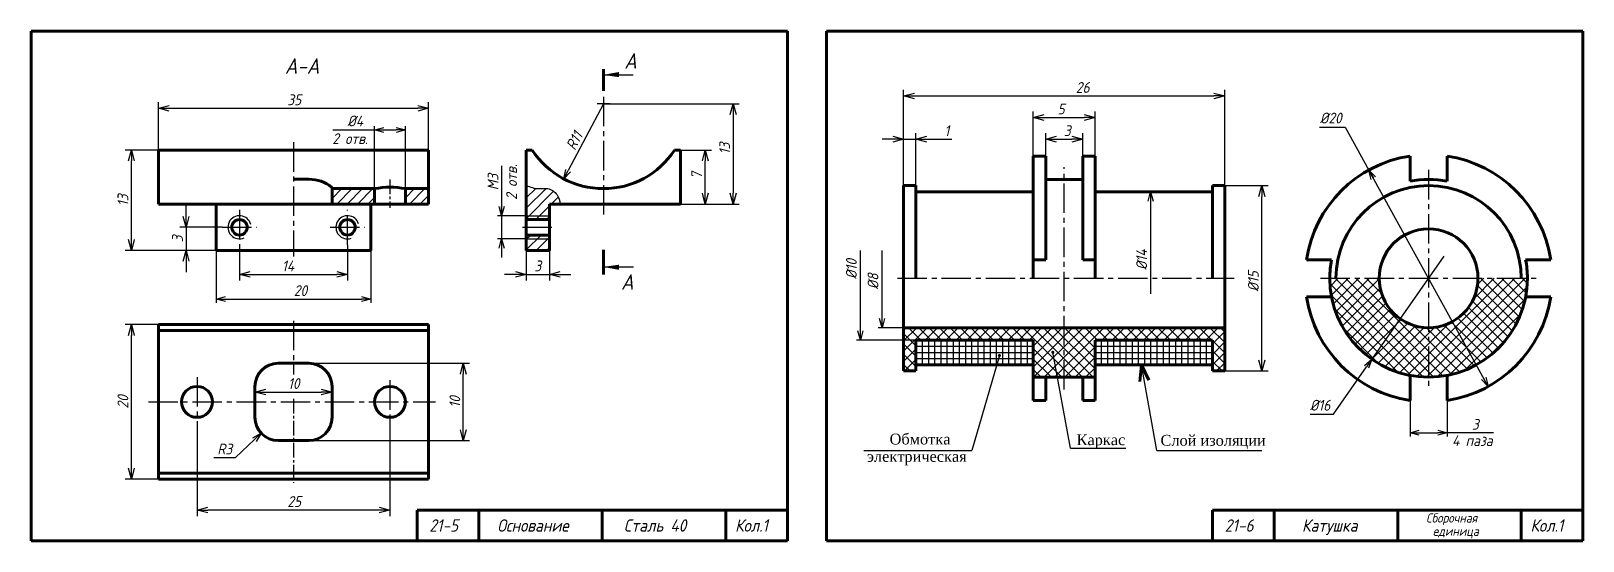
# Model space of a CAD drawing. Header units: millimetres. Extents: x -256 to 512, y 172 to 512.
# Drawn here: x 9 to 512, y 347 to 512 of the extents above; entities that cross this region are included whole.
import ezdxf

# ---------------------------------------------------------------- set-up
doc = ezdxf.new("R2010")
doc.units = ezdxf.units.MM
doc.header["$LTSCALE"] = 0.5
doc.linetypes.add('CENTER2', pattern=[28.575, 19.05, -3.175, 3.175, -3.175])
doc.layers.get('0').update_dxf_attribs({"lineweight": 60})
doc.layers.get('Defpoints').update_dxf_attribs({"color": 5})
doc.styles.get("Standard").update_dxf_attribs({"font": 'isocpeui.ttf', "width": 0.9})
doc.styles.add('стиль1', font='TIMES.TTF')
doc.dimstyles.new('Standart 1', dxfattribs={"dimtxt": 3.5, "dimasz": 3.5, "dimexe": 2, "dimexo": 0, "dimgap": 1, "dimtad": 1, "dimtoh": 1, "dimdec": 0, "dimtxsty": 'Standard', "dimblk": 'OPEN30', "dimcen": 2.5, "dimadec": 0, "dimazin": 0, "dimtfac": 1, "dimtdec": 0, "dimtmove": 0, "dimatfit": 3, "dimldrblk": 'DOTSMALL', "dimfxl": 0, "dimarcsym": 0})

# ---------------------------------------------------------------- blocks, each defined once
blk = doc.blocks.new('_Open30')
at = {"color": 0, "linetype": 'ByBlock', "lineweight": -2}
for p, q in [((-1, 0.27), (0, 0)), ((0, 0), (-1, -0.27)), ((0, 0), (-1, 0))]:
    blk.add_line(p, q, dxfattribs=at)
blk = doc.blocks.new('*D39')
at = {"color": 0, "lineweight": -2}
for p, q in [((395.6, 462), (409.6, 462)), ((407.6, 405.5), (407.6, 458.5)), ((395.6, 402), (409.6, 402))]:
    blk.add_line(p, q, dxfattribs=at)
at = {"layer": 'Defpoints', "color": 0}
for p in [(395.6, 462), (407.6, 462), (395.6, 402)]:
    blk.add_point(p, dxfattribs=at)
at = {"color": 0, "lineweight": -2, "xscale": 3.5, "yscale": 3.5, "zscale": 3.5}
for p, rotation in [((407.6, 462), 90), ((407.6, 402), 270)]:
    blk.add_blockref('_Open30', p, dxfattribs=dict(at, rotation=rotation))
at = {"color": 0, "lineweight": -3, "insert": (404.85, 431), "char_height": 3.5, "attachment_point": 5, "rotation": 90}
blk.add_mtext('%%c15', dxfattribs=at)
blk = doc.blocks.new('_DotSmall')
at = {"color": 0, "linetype": 'ByBlock', "const_width": 0.5}
blk.add_lwpolyline([(-0.0625, 0, 1), (0.0625, 0, 1)], format="xyb", close=True, dxfattribs=at)
blk = doc.blocks.new('*D40')
at = {"color": 0, "lineweight": -2}
for p, q in [((291.6, 462), (291.6, 493)), ((395.6, 462), (395.6, 493)), ((295.1, 491), (392.1, 491))]:
    blk.add_line(p, q, dxfattribs=at)
at = {"layer": 'Defpoints', "color": 0}
for p in [(395.6, 491), (291.6, 462), (395.6, 462)]:
    blk.add_point(p, dxfattribs=at)
at = {"color": 0, "lineweight": -2, "xscale": 3.5, "yscale": 3.5, "zscale": 3.5, "rotation": 180}
blk.add_blockref('_Open30', (291.6, 491), dxfattribs=at)
at = {"color": 0, "lineweight": -2, "xscale": 3.5, "yscale": 3.5, "zscale": 3.5}
blk.add_blockref('_Open30', (395.6, 491), dxfattribs=at)
at = {"color": 0, "lineweight": -3, "insert": (349.6, 493.75), "char_height": 3.5, "attachment_point": 5}
blk.add_mtext('26', dxfattribs=at)
blk = doc.blocks.new('*D41')
at = {"color": 0, "lineweight": -2}
for p, q in [((337.6, 471.55), (337.6, 479)), ((349.6, 471.55), (349.6, 479)), ((341.1, 477), (346.1, 477))]:
    blk.add_line(p, q, dxfattribs=at)
at = {"layer": 'Defpoints', "color": 0}
for p in [(349.6, 477), (337.6, 471.55), (349.6, 471.55)]:
    blk.add_point(p, dxfattribs=at)
at = {"color": 0, "lineweight": -2, "xscale": 3.5, "yscale": 3.5, "zscale": 3.5, "rotation": 180}
blk.add_blockref('_Open30', (337.6, 477), dxfattribs=at)
at = {"color": 0, "lineweight": -2, "xscale": 3.5, "yscale": 3.5, "zscale": 3.5}
blk.add_blockref('_Open30', (349.6, 477), dxfattribs=at)
at = {"color": 0, "lineweight": -3, "insert": (344.6, 479.75), "char_height": 3.5, "attachment_point": 5}
blk.add_mtext('3', dxfattribs=at)
blk = doc.blocks.new('*D42')
at = {"color": 0, "lineweight": -2}
for p, q in [((333.6, 471.55), (333.6, 486)), ((337.1, 484), (350.1, 484)), ((353.6, 471.55), (353.6, 486))]:
    blk.add_line(p, q, dxfattribs=at)
at = {"layer": 'Defpoints', "color": 0}
for p in [(353.6, 484), (333.6, 471.55), (353.6, 471.55)]:
    blk.add_point(p, dxfattribs=at)
at = {"color": 0, "lineweight": -2, "xscale": 3.5, "yscale": 3.5, "zscale": 3.5, "rotation": 180}
blk.add_blockref('_Open30', (333.6, 484), dxfattribs=at)
at = {"color": 0, "lineweight": -2, "xscale": 3.5, "yscale": 3.5, "zscale": 3.5}
blk.add_blockref('_Open30', (353.6, 484), dxfattribs=at)
at = {"color": 0, "lineweight": -3, "insert": (342.6, 486.75), "char_height": 3.5, "attachment_point": 5}
blk.add_mtext('5', dxfattribs=at)
blk = doc.blocks.new('*D43')
at = {"color": 0, "lineweight": -2}
for p, q in [((291.6, 477), (291.6, 479)), ((295.6, 462), (295.6, 479)), ((288.1, 477), (284.6, 477)), ((291.6, 477), (295.6, 477)), ((299.1, 477), (307.17, 477))]:
    blk.add_line(p, q, dxfattribs=at)
at = {"layer": 'Defpoints', "color": 0}
for p in [(291.6, 477), (291.6, 477), (295.6, 462)]:
    blk.add_point(p, dxfattribs=at)
at = {"color": 0, "lineweight": -2, "xscale": 3.5, "yscale": 3.5, "zscale": 3.5}
blk.add_blockref('_Open30', (291.6, 477), dxfattribs=at)
at = {"color": 0, "lineweight": -2, "xscale": 3.5, "yscale": 3.5, "zscale": 3.5, "rotation": 180}
blk.add_blockref('_Open30', (295.6, 477), dxfattribs=at)
at = {"color": 0, "lineweight": -3, "insert": (305.6, 479.75), "char_height": 3.5, "attachment_point": 5}
blk.add_mtext('1', dxfattribs=at)
blk = doc.blocks.new('*D44')
at = {"color": 0, "lineweight": -2}
for p, q in [((50.25, 417), (39.5, 417)), ((41.5, 370.5), (41.5, 413.5)), ((50.25, 367), (39.5, 367))]:
    blk.add_line(p, q, dxfattribs=at)
at = {"layer": 'Defpoints', "color": 0}
for p in [(41.5, 417), (50.25, 417), (50.25, 367)]:
    blk.add_point(p, dxfattribs=at)
at = {"color": 0, "lineweight": -2, "xscale": 3.5, "yscale": 3.5, "zscale": 3.5}
for p, rotation in [((41.5, 417), 90), ((41.5, 367), 270)]:
    blk.add_blockref('_Open30', p, dxfattribs=dict(at, rotation=rotation))
at = {"color": 0, "lineweight": -3, "insert": (38.75, 392), "char_height": 3.5, "attachment_point": 5, "rotation": 90}
blk.add_mtext('20', dxfattribs=at)
blk = doc.blocks.new('*D45')
at = {"color": 0, "lineweight": -2}
for p, q in [((62.75, 384), (62.75, 355)), ((125.25, 387), (125.25, 355)), ((121.75, 357), (66.25, 357))]:
    blk.add_line(p, q, dxfattribs=at)
at = {"layer": 'Defpoints', "color": 0}
for p in [(62.75, 384), (125.25, 387), (62.75, 357)]:
    blk.add_point(p, dxfattribs=at)
at = {"color": 0, "lineweight": -2, "xscale": 3.5, "yscale": 3.5, "zscale": 3.5, "rotation": 180}
blk.add_blockref('_Open30', (62.75, 357), dxfattribs=at)
at = {"color": 0, "lineweight": -2, "xscale": 3.5, "yscale": 3.5, "zscale": 3.5}
blk.add_blockref('_Open30', (125.25, 357), dxfattribs=at)
at = {"color": 0, "lineweight": -3, "insert": (94.25, 359.75), "char_height": 3.5, "attachment_point": 5}
blk.add_mtext('25', dxfattribs=at)
blk = doc.blocks.new('*D46')
at = {"color": 0, "lineweight": -2}
for p, q in [((99, 404.5), (151, 404.5)), ((149, 383), (149, 401)), ((99, 379.5), (151, 379.5))]:
    blk.add_line(p, q, dxfattribs=at)
at = {"layer": 'Defpoints', "color": 0}
for p in [(99, 404.5), (149, 404.5), (99, 379.5)]:
    blk.add_point(p, dxfattribs=at)
at = {"color": 0, "lineweight": -2, "xscale": 3.5, "yscale": 3.5, "zscale": 3.5}
for p, rotation in [((149, 404.5), 90), ((149, 379.5), 270)]:
    blk.add_blockref('_Open30', p, dxfattribs=dict(at, rotation=rotation))
at = {"color": 0, "lineweight": -3, "insert": (146.25, 392), "char_height": 3.5, "attachment_point": 5, "rotation": 90}
blk.add_mtext('10', dxfattribs=at)
blk = doc.blocks.new('*D47')
at = {"color": 0, "lineweight": -2}
for p, q in [((219.37, 473.5), (229.37, 473.5)), ((227.37, 459.5), (227.37, 470)), ((219.37, 456), (229.37, 456))]:
    blk.add_line(p, q, dxfattribs=at)
at = {"layer": 'Defpoints', "color": 0}
for p in [(219.37, 473.5), (227.37, 473.5), (219.37, 456)]:
    blk.add_point(p, dxfattribs=at)
at = {"color": 0, "lineweight": -2, "xscale": 3.5, "yscale": 3.5, "zscale": 3.5}
for p, rotation in [((227.37, 473.5), 90), ((227.37, 456), 270)]:
    blk.add_blockref('_Open30', p, dxfattribs=dict(at, rotation=rotation))
at = {"color": 0, "lineweight": -3, "insert": (224.6, 465.25), "char_height": 3.5, "attachment_point": 5, "rotation": 90}
blk.add_mtext('7', dxfattribs=at)
blk = doc.blocks.new('*D48')
at = {"color": 0, "lineweight": -2}
for p, q in [((169.37, 441), (169.37, 431.25)), ((176.87, 441), (176.87, 431.25)), ((165.87, 433.25), (162.37, 433.25)), ((169.37, 433.25), (176.87, 433.25)), ((180.37, 433.25), (183.87, 433.25))]:
    blk.add_line(p, q, dxfattribs=at)
at = {"layer": 'Defpoints', "color": 0}
for p in [(169.37, 441), (176.87, 441), (176.87, 433.25)]:
    blk.add_point(p, dxfattribs=at)
at = {"color": 0, "lineweight": -2, "xscale": 3.5, "yscale": 3.5, "zscale": 3.5}
blk.add_blockref('_Open30', (169.37, 433.25), dxfattribs=at)
at = {"color": 0, "lineweight": -2, "xscale": 3.5, "yscale": 3.5, "zscale": 3.5, "rotation": 180}
blk.add_blockref('_Open30', (176.87, 433.25), dxfattribs=at)
at = {"color": 0, "lineweight": -3, "insert": (173.12, 436), "char_height": 3.5, "attachment_point": 5}
blk.add_mtext('3', dxfattribs=at)
blk = doc.blocks.new('*D49')
at = {"color": 0, "lineweight": -2}
for p, q in [((76.5, 442.87), (76.5, 431.25)), ((111.5, 442.87), (111.5, 431.25)), ((80, 433.25), (108, 433.25))]:
    blk.add_line(p, q, dxfattribs=at)
at = {"layer": 'Defpoints', "color": 0}
for p in [(76.5, 442.87), (111.5, 442.87), (111.5, 433.25)]:
    blk.add_point(p, dxfattribs=at)
at = {"color": 0, "lineweight": -2, "xscale": 3.5, "yscale": 3.5, "zscale": 3.5, "rotation": 180}
blk.add_blockref('_Open30', (76.5, 433.25), dxfattribs=at)
at = {"color": 0, "lineweight": -2, "xscale": 3.5, "yscale": 3.5, "zscale": 3.5}
blk.add_blockref('_Open30', (111.5, 433.25), dxfattribs=at)
at = {"color": 0, "lineweight": -3, "insert": (92.25, 436), "char_height": 3.5, "attachment_point": 5}
blk.add_mtext('14', dxfattribs=at)
blk = doc.blocks.new('*D50')
at = {"color": 0, "lineweight": -2}
for p, q in [((50.25, 473.5), (39.5, 473.5)), ((41.5, 444.5), (41.5, 470)), ((69, 441), (39.5, 441))]:
    blk.add_line(p, q, dxfattribs=at)
at = {"layer": 'Defpoints', "color": 0}
for p in [(41.5, 473.5), (50.25, 473.5), (69, 441)]:
    blk.add_point(p, dxfattribs=at)
at = {"color": 0, "lineweight": -2, "xscale": 3.5, "yscale": 3.5, "zscale": 3.5}
for p, rotation in [((41.5, 473.5), 90), ((41.5, 441), 270)]:
    blk.add_blockref('_Open30', p, dxfattribs=dict(at, rotation=rotation))
at = {"color": 0, "lineweight": -3, "insert": (38.75, 457.25), "char_height": 3.5, "attachment_point": 5, "rotation": 90}
blk.add_mtext('13', dxfattribs=at)
blk = doc.blocks.new('*D51')
at = {"color": 0, "lineweight": -2}
for p, q in [((50.25, 473.5), (50.25, 489)), ((137.75, 473.5), (137.75, 489)), ((53.75, 487), (134.25, 487))]:
    blk.add_line(p, q, dxfattribs=at)
at = {"layer": 'Defpoints', "color": 0}
for p in [(137.75, 487), (50.25, 473.5), (137.75, 473.5)]:
    blk.add_point(p, dxfattribs=at)
at = {"color": 0, "lineweight": -2, "xscale": 3.5, "yscale": 3.5, "zscale": 3.5, "rotation": 180}
blk.add_blockref('_Open30', (50.25, 487), dxfattribs=at)
at = {"color": 0, "lineweight": -2, "xscale": 3.5, "yscale": 3.5, "zscale": 3.5}
blk.add_blockref('_Open30', (137.75, 487), dxfattribs=at)
at = {"color": 0, "lineweight": -3, "insert": (94.25, 489.75), "char_height": 3.5, "attachment_point": 5}
blk.add_mtext('35', dxfattribs=at)
blk = doc.blocks.new('*D52')
at = {"color": 0, "lineweight": -2}
for p, q in [((194.37, 488.5), (238.37, 488.5)), ((236.37, 485), (236.37, 459.5)), ((219.37, 456), (238.37, 456))]:
    blk.add_line(p, q, dxfattribs=at)
at = {"layer": 'Defpoints', "color": 0}
for p in [(194.37, 488.5), (219.37, 456), (236.37, 456)]:
    blk.add_point(p, dxfattribs=at)
at = {"color": 0, "lineweight": -2, "xscale": 3.5, "yscale": 3.5, "zscale": 3.5}
for p, rotation in [((236.37, 488.5), 90), ((236.37, 456), 270)]:
    blk.add_blockref('_Open30', p, dxfattribs=dict(at, rotation=rotation))
at = {"color": 0, "lineweight": -3, "insert": (233.62, 474), "char_height": 3.5, "attachment_point": 5, "rotation": 90}
blk.add_mtext('13', dxfattribs=at)
blk = doc.blocks.new('*D53')
at = {"color": 0, "lineweight": -2}
for p, q in [((59.19, 452), (59.19, 455.5)), ((70.87, 448.5), (57.19, 448.5)), ((59.19, 448.5), (59.19, 441)), ((69, 441), (57.19, 441)), ((59.19, 437.5), (59.19, 434))]:
    blk.add_line(p, q, dxfattribs=at)
at = {"layer": 'Defpoints', "color": 0}
for p in [(70.87, 448.5), (59.19, 441), (69, 441)]:
    blk.add_point(p, dxfattribs=at)
at = {"color": 0, "lineweight": -2, "xscale": 3.5, "yscale": 3.5, "zscale": 3.5}
for p, rotation in [((59.19, 448.5), 270), ((59.19, 441), 90)]:
    blk.add_blockref('_Open30', p, dxfattribs=dict(at, rotation=rotation))
at = {"color": 0, "lineweight": -3, "insert": (56.44, 444.75), "char_height": 3.5, "attachment_point": 5, "rotation": 90}
blk.add_mtext('3', dxfattribs=at)
blk = doc.blocks.new('*D54')
at = {"color": 0, "lineweight": -2}
for p, q in [((81.5, 392), (81.5, 397.18)), ((106.5, 392), (106.5, 397.18)), ((85, 395.18), (103, 395.18))]:
    blk.add_line(p, q, dxfattribs=at)
at = {"layer": 'Defpoints', "color": 0}
for p in [(106.5, 395.18), (81.5, 392), (106.5, 392)]:
    blk.add_point(p, dxfattribs=at)
at = {"color": 0, "lineweight": -2, "xscale": 3.5, "yscale": 3.5, "zscale": 3.5, "rotation": 180}
blk.add_blockref('_Open30', (81.5, 395.18), dxfattribs=at)
at = {"color": 0, "lineweight": -2, "xscale": 3.5, "yscale": 3.5, "zscale": 3.5}
blk.add_blockref('_Open30', (106.5, 395.18), dxfattribs=at)
at = {"color": 0, "lineweight": -3, "insert": (94.09, 397.93), "char_height": 3.5, "attachment_point": 5}
blk.add_mtext('10', dxfattribs=at)

msp = doc.modelspace()

# ---------------------------------------------------------------- hatches: boundary and pattern name
at = {"lineweight": -3}
h = msp.add_hatch(dxfattribs=at)
h.set_pattern_fill('ANSI31', scale=0.75, style=0)
h.set_pattern_definition([(45, (-21, 327), (-1.683798, 1.683798), [])])
h.paths.add_polyline_path([(120.25, 456), (120.25, 461), (106.5, 461), (106.5, 456)])
h.paths.add_polyline_path([(137.75, 456), (137.75, 461), (130.25, 461), (130.25, 456)])
h = msp.add_hatch(dxfattribs=at)
h.set_pattern_fill('ANSI31', scale=0.75, style=0)
h.set_pattern_definition([(45, (-25.6273, 327), (-1.683798, 1.683798), [])])
edge = h.paths.add_edge_path()
edge.add_line((176.87, 456), (180.37, 456))
edge.add_spline(control_points=[(180.37, 456), (180.16, 457.06), (179.72, 459.32), (176.61, 461.43), (172.97, 460.69), (170.69, 461.52), (169.37, 462)], knot_values=[0, 0, 0, 0, 3.162278, 6.767829, 9.767829, 13.890935, 13.890935, 13.890935, 13.890935], degree=3, periodic=0)
edge.add_line((169.37, 462), (169.37, 452.25))
edge.add_line((169.37, 452.25), (176.87, 452.25))
edge.add_line((176.87, 452.25), (176.87, 456))
h.paths.add_polyline_path([(169.37, 452.25), (169.37, 451), (176.87, 451), (176.87, 452.25)])
h.paths.add_polyline_path([(176.87, 444.75), (176.87, 446), (169.37, 446), (169.37, 444.75)])
h.paths.add_polyline_path([(176.87, 441), (176.87, 444.75), (169.37, 444.75), (169.37, 441)])
h = msp.add_hatch(dxfattribs=at)
h.set_pattern_fill('ANSI37', scale=0.75, style=0)
h.set_pattern_definition([(45, (246.6025, 317), (-1.683798, 1.683798), []), (135, (246.6025, 317), (-1.683798, -1.683798), [])])
h.paths.add_polyline_path([(461.6, 416, -0.414214), (445.6, 432), (429.6, 432, 0.414214), (461.6, 400)])
h.paths.add_polyline_path([(493.6, 432), (477.6, 432, -0.414214), (461.6, 416), (461.6, 400, 0.414214)])
h = msp.add_hatch(dxfattribs=at)
h.set_pattern_fill('ANSI37', scale=0.75, style=0)
h.set_pattern_definition([(45, (240.6025, 317), (-1.683798, 1.683798), []), (135, (240.6025, 317), (-1.683798, -1.683798), [])])
h.paths.add_polyline_path([(333.6, 400), (343.6, 400), (343.6, 416), (291.6, 416), (291.6, 402), (295.6, 402), (295.6, 412), (333.6, 412)])
h.paths.add_polyline_path([(353.6, 412), (391.6, 412), (391.6, 402), (395.6, 402), (395.6, 416), (343.6, 416), (343.6, 400), (353.6, 400)])

# ---------------------------------------------------------------- linework, layer by layer
at = {"color": 7, "lineweight": 60}
for p, q in [((9, 347), (9, 512)), ((9, 512), (254, 512)), ((254, 512), (254, 347)), ((266.6, 347), (266.6, 512)), ((266.6, 512), (511.6, 512)), ((511.6, 512), (511.6, 347)), ((50.25, 456), (50.25, 473.5)), ((50.25, 473.5), (137.75, 473.5)), ((137.75, 473.5), (137.75, 456)), ((169.37, 473.5), (169.37, 441)), ((171.32, 473.5), (169.37, 473.5)), ((219.37, 473.5), (217.42, 473.5)), ((219.37, 456), (219.37, 473.5)), ((333.6, 471.55), (337.6, 471.55)), ((333.6, 432), (333.6, 471.55)), ((337.6, 438), (337.6, 471.55)), ((349.6, 471.55), (353.6, 471.55)), ((349.6, 438), (349.6, 471.55)), ((353.6, 432), (353.6, 471.55)), ((455.6, 463.43), (455.6, 471.55)), ((467.6, 471.55), (467.6, 463.43)), ((94, 464.05), (99, 464.05)), ((349.6, 464), (337.6, 464)), ((106.5, 461.37), (106.5, 456)), ((106.5, 461), (120.25, 461)), ((120.25, 456), (120.25, 461)), ((130.25, 461), (137.75, 461)), ((130.25, 456), (130.25, 461)), ((291.6, 402), (291.6, 462)), ((291.6, 462), (295.6, 462)), ((295.6, 462), (295.6, 432)), ((295.6, 460), (333.6, 460)), ((353.6, 460), (391.6, 460)), ((391.6, 462), (395.6, 462)), ((391.6, 462), (391.6, 432)), ((395.6, 462), (395.6, 402)), ((137.75, 456), (50.25, 456)), ((69, 441), (69, 456)), ((119, 441), (119, 456)), ((176.87, 456), (219.37, 456)), ((176.87, 441), (176.87, 456)), ((169.37, 451), (176.87, 451)), ((169.37, 446), (176.87, 446)), ((69, 441), (119, 441)), ((169.37, 441), (176.87, 441)), ((337.6, 438), (333.6, 438)), ((353.6, 438), (349.6, 438)), ((422.06, 438), (430.17, 438)), ((501.15, 438), (493.03, 438)), ((430.17, 426), (422.06, 426)), ((493.03, 426), (501.15, 426)), ((50.25, 367), (50.25, 417)), ((50.25, 417), (137.75, 417)), ((137.75, 415.06), (50.25, 415.06)), ((137.75, 417), (137.75, 367)), ((291.6, 416), (395.6, 416)), ((295.6, 402), (295.6, 412)), ((295.6, 412), (333.6, 412)), ((333.6, 392.45), (333.6, 412)), ((353.6, 392.45), (353.6, 412)), ((353.6, 412), (391.6, 412)), ((391.6, 412), (391.6, 402)), ((89, 404.5), (99, 404.5)), ((291.6, 402), (295.6, 402)), ((353.6, 400), (333.6, 400)), ((337.6, 392.45), (337.6, 400)), ((349.6, 392.45), (349.6, 400)), ((391.6, 402), (395.6, 402)), ((455.6, 400.57), (455.6, 392.45)), ((467.6, 392.45), (467.6, 400.57)), ((81.5, 387), (81.5, 397)), ((106.5, 397), (106.5, 387)), ((337.6, 392.45), (333.6, 392.45)), ((353.6, 392.45), (349.6, 392.45)), ((99, 379.5), (89, 379.5)), ((137.75, 368.94), (50.25, 368.94)), ((137.75, 367), (50.25, 367)), ((254, 357), (134, 357)), ((134, 357), (134, 347)), ((154, 357), (154, 347)), ((194, 357), (194, 347)), ((234, 357), (234, 347)), ((511.6, 357), (391.6, 357)), ((391.6, 357), (391.6, 347)), ((411.6, 357), (411.6, 347)), ((451.6, 357), (451.6, 347)), ((491.6, 357), (491.6, 347)), ((254, 347), (9, 347)), ((511.6, 347), (266.6, 347))]:
    msp.add_line(p, q, dxfattribs=at)
at = {"color": 7, "lineweight": 80}
for p, q in [((194.37, 492.61), (194.37, 499.72)), ((194.39, 433.24), (194.37, 441.24))]:
    msp.add_line(p, q, dxfattribs=at)
at = {"color": 7, "lineweight": -3}
for p, q in [((194.37, 497.82), (204.02, 497.82)), ((194.37, 488.5), (182.94, 466.83)), ((106.71, 480), (120.25, 480)), ((120.25, 461), (120.25, 481.25)), ((123.25, 480), (127.25, 480)), ((130.25, 461), (130.25, 481.25)), ((426.31, 480.93), (434.59, 480.93)), ((434.59, 480.93), (442.27, 467.02)), ((161.37, 468.43), (161.37, 438.75)), ((480.93, 396.98), (442.27, 467.02)), ((371.6, 457), (371.6, 427)), ((169.37, 452.25), (160.12, 452.25)), ((169.37, 452.25), (176.87, 452.25)), ((169.37, 444.75), (160.12, 444.75)), ((169.37, 444.75), (176.87, 444.75)), ((69, 441), (69, 424)), ((119, 441), (119, 424)), ((277.6, 415), (277.6, 441)), ((284.6, 419), (284.6, 441)), ((466.59, 439.12), (443.23, 405.8)), ((194.41, 435.67), (204.06, 435.67)), ((72, 425.25), (116, 425.25)), ((291.6, 416), (283.35, 416)), ((295.6, 412), (276.35, 412)), ((295.6, 410), (333.6, 410)), ((295.6, 408), (333.6, 408)), ((297.6, 412), (297.6, 404)), ((299.6, 412), (299.6, 404)), ((301.6, 412), (301.6, 404)), ((303.6, 412), (303.6, 404)), ((305.6, 412), (305.6, 404)), ((307.6, 412), (307.6, 404)), ((309.6, 412), (309.6, 404)), ((311.6, 412), (311.6, 404)), ((313.6, 412), (313.6, 404)), ((315.6, 412), (315.6, 404)), ((317.6, 412), (317.6, 404)), ((319.6, 412), (319.6, 404)), ((321.6, 412), (321.6, 404)), ((323.6, 412), (323.6, 404)), ((325.6, 412), (325.6, 404)), ((327.6, 412), (327.6, 404)), ((329.6, 412), (329.6, 404)), ((331.6, 412), (331.6, 404)), ((345.6, 377), (339.92, 408.04)), ((353.6, 410), (391.6, 410)), ((353.6, 408), (391.6, 408)), ((355.6, 412), (355.6, 404)), ((357.6, 412), (357.6, 404)), ((359.6, 412), (359.6, 404)), ((361.6, 412), (361.6, 404)), ((363.6, 412), (363.6, 404)), ((365.6, 412), (365.6, 404)), ((367.6, 412), (367.6, 404)), ((369.6, 412), (369.6, 404)), ((371.6, 412), (371.6, 404)), ((373.6, 412), (373.6, 404)), ((375.6, 412), (375.6, 404)), ((377.6, 412), (377.6, 404)), ((379.6, 412), (379.6, 404)), ((381.6, 412), (381.6, 404)), ((383.6, 412), (383.6, 404)), ((385.6, 412), (385.6, 404)), ((387.6, 412), (387.6, 404)), ((389.6, 412), (389.6, 404)), ((295.6, 406), (333.6, 406)), ((322.6, 407), (313.67, 376.3)), ((353.6, 406), (391.6, 406)), ((373.6, 376.3), (368.6, 404)), ((430.76, 388), (441.51, 403.34)), ((455.6, 392.45), (455.6, 380.75)), ((467.6, 392.45), (467.6, 380.75)), ((423.22, 388), (430.76, 388)), ((458.6, 382), (464.6, 382)), ((482.61, 382), (467.6, 382)), ((75.17, 374), (81.35, 379.81)), ((345.6, 377), (363.6, 377)), ((68.25, 374), (75.17, 374)), ((278.67, 376.3), (313.67, 376.3)), ((373.6, 376.3), (407.6, 376.3))]:
    msp.add_line(p, q, dxfattribs=at)
at = {"color": 7, "linetype": 'CENTER2', "lineweight": -3}
for p, q in [((196.58, 488.5), (192.31, 488.5)), ((194.37, 490.72), (194.37, 452)), ((94, 476), (94, 439)), ((343.6, 396), (343.6, 468)), ((461.6, 467.07), (461.6, 396.7)), ((76.5, 454.12), (76.5, 442.87)), ((111.5, 442.87), (111.5, 454.12)), ((70.87, 448.5), (82.12, 448.5)), ((105.87, 448.5), (117.12, 448.5)), ((168.12, 448.5), (178.12, 448.5)), ((289.6, 432), (398.6, 432)), ((426.61, 432), (497.17, 432)), ((94, 418.25), (94, 400.89)), ((62.75, 400), (62.75, 384)), ((125.25, 399), (125.25, 387)), ((47, 392), (140, 392))]:
    msp.add_line(p, q, dxfattribs=at)
at = {"color": 7, "linetype": 'CENTER2', "lineweight": -3, "ltscale": 0.5}
for p, q in [((125.25, 464), (125.25, 454.75)), ((94, 393.02), (94, 365.75))]:
    msp.add_line(p, q, dxfattribs=at)
at = {"color": 7, "lineweight": 120}
for p, q in [((295.6, 404), (333.6, 404)), ((353.6, 404), (391.6, 404))]:
    msp.add_line(p, q, dxfattribs=at)
at = {"color": 7}
for q in [(368.1, 398.56), (370.98, 399.08)]:
    msp.add_line((368.6, 404), q, dxfattribs=at)
at = {"color": 7, "lineweight": -3, "const_width": 0.5}
msp.add_lwpolyline([(322.35, 407, 1), (322.85, 407, 1)], format="xyb", close=True, dxfattribs=at)
at = {"color": 7, "const_width": 0.5}
msp.add_lwpolyline([(339.67, 408.04, 1), (340.17, 408.04, 1)], format="xyb", close=True, dxfattribs=at)
at = {"color": 7, "lineweight": 60}
for centre, radius in [((76.5, 448.5), 2.5), ((111.5, 448.5), 2.5), ((461.6, 432), 16), ((62.75, 392), 5), ((125.25, 392), 5)]:
    msp.add_circle(centre, radius, dxfattribs=at)
for centre, radius, start, end in [((194.37, 488.5), 27.5, 213.0474, 326.9377), ((461.6, 432), 40, 98.6269, 171.3731), ((461.6, 432), 40, 8.6269, 81.3731), ((99.15, 452.78), 11.27, 49.5277, 90.8418), ((461.6, 432), 32, 79.1931, 100.8069), ((125.25, 433.96), 27.5, 79.5243, 100.4757), ((461.6, 432), 30, 0, 180), ((461.6, 432), 32, 169.1931, 180), ((461.6, 432), 32, 0, 10.8069), ((461.6, 432), 32, 180, 0), ((461.6, 432), 40, 188.6269, 261.3731), ((461.6, 432), 40, 278.6269, 351.3731), ((89, 397), 7.5, 90, 180), ((99, 397), 7.5, 0, 90), ((89, 387), 7.5, 180, 270), ((99, 387), 7.5, 270, 0)]:
    msp.add_arc(centre, radius, start, end, dxfattribs=at)
at = {"color": 7, "lineweight": -3}
for centre, start, end in [((76.5, 448.5), 13.8107, 293.9593), ((111.5, 448.5), 17.1156, 287.7953)]:
    msp.add_arc(centre, 3.75, start, end, dxfattribs=at)
msp.add_spline([(169.37, 462), (173.37, 461), (176.37, 461), (179.37, 459), (180.37, 456)], degree=3, dxfattribs=at)
for points in [[(199.39, 497.08), (199.36, 498.75), (194.37, 497.82)], [(199.43, 436.4), (199.39, 434.74), (194.41, 435.67)]]:
    msp.add_solid(points, dxfattribs=at)

# ---------------------------------------------------------------- block references
at = {"color": 7, "lineweight": -3, "yscale": 3, "zscale": 3}
for p, xscale, rotation in [((120.25, 480), 3, 180), ((181.54, 464.18), 2.999999999999981, 242.18852707743), ((442.27, 467.02), 3.000000000000007, 118.9004210265022), ((371.6, 460), 3, 90), ((161.37, 452.25), 3, 270), ((161.37, 444.75), 3, 90), ((69, 425.25), 3, 180), ((284.6, 416), 3, 270), ((277.6, 412), 3, 270), ((443.23, 405.8), 2.99999999999995, 54.97090595896771), ((480.93, 396.98), 3.000000000000007, 298.9004210265022), ((83.54, 381.86), 2.999999999999978, 43.22943988062237), ((455.6, 382), 3, 180)]:
    msp.add_blockref('_Open30', p, dxfattribs=dict(at, xscale=xscale, rotation=rotation))
at = {"color": 7, "lineweight": -3, "xscale": 3, "yscale": 3, "zscale": 3}
for p in [(130.25, 480), (119, 425.25), (467.6, 382)]:
    msp.add_blockref('_Open30', p, dxfattribs=at)

# ---------------------------------------------------------------- texts
at = {"color": 7, "width": 0.9}
for s, height, p in [('А-А', 5, (91.22, 498.19)), ('21-5', 4, (138, 350)), ('Основание', 4, (160, 350)), ('Сталь 40', 4, (201, 350)), ('Кол.1', 4, (237, 350)), ('21-6', 4, (395.6, 350)), ('Катушка', 4, (420.6, 350)), ('Сборочная', 3, (460.81, 352.94)), ('Кол.1', 4, (494.6, 350)), ('единица', 3, (462.98, 348.65))]:
    msp.add_text(s, height=height, dxfattribs=at).set_placement(p)
at = {"color": 7, "lineweight": -3, "width": 0.9}
for s, height, p in [('А', 5, (201.13, 499.84)), ('2 отв.', 3.5, (106.57, 475.42)), ('А', 5, (200.09, 428.31)), ('4 паза', 3.5, (469.22, 377.72))]:
    msp.add_text(s, height=height, dxfattribs=at).set_placement(p)
msp.add_text('2 отв.', height=3.5, rotation=90, dxfattribs=at).set_placement((166.37, 457.39))
at = {"color": 7, "lineweight": -3, "style": 'стиль1'}
for s, p in [('Обмотка', (287.05, 378.22)), ('Каркас', (347.6, 378)), ('Слой изоляции', (374.78, 377.81)), ('электрическая', (279.72, 372.61))]:
    msp.add_text(s, height=3.5, dxfattribs=at).set_placement(p)
at = {"color": 7, "lineweight": -3, "char_height": 3.5, "attachment_point": 5}
for s, insert in [('%%c4', (114, 482.92)), ('%%c20', (429.95, 483.85)), ('20', (96.25, 428)), ('%%c16', (426.49, 390.92)), ('3', (476.76, 384.75)), ('R3', (71.74, 376.75))]:
    msp.add_mtext(s, dxfattribs=dict(at, insert=insert))
for s, insert, rotation in [('R11', (184.94, 476.5), 62.1885), ('M3', (158.62, 463.14), 90), ('%%c10', (274.68, 435), 90), ('%%c14', (368.68, 438), 90), ('%%c8', (281.68, 431), 90)]:
    msp.add_mtext(s, dxfattribs=dict(at, insert=insert, rotation=rotation))

# ---------------------------------------------------------------- dimensions: what is measured, and where the dimension line sits
at = {"color": 7, "lineweight": -3}
for base, p1, p2, text, picture, middle in [((395.6, 491), (291.6, 462), (395.6, 462), '26', '*D40', (349.6, 491)), ((137.75, 487), (50.25, 473.5), (137.75, 473.5), '35', '*D51', (94.25, 487)), ((353.6, 484), (333.6, 471.55), (353.6, 471.55), '5', '*D42', (342.6, 484)), ((291.6, 477), (295.6, 462), (291.6, 477), '1', '*D43', (305.6, 477)), ((349.6, 477), (337.6, 471.55), (349.6, 471.55), '3', '*D41', (344.6, 477)), ((111.5, 433.25), (76.5, 442.87), (111.5, 442.87), '14', '*D49', (92.25, 433.25)), ((176.87, 433.25), (169.37, 441), (176.87, 441), '3', '*D48', (173.12, 433.25)), ((106.5, 395.18), (81.5, 392), (106.5, 392), '10', '*D54', (94.09, 395.18)), ((62.75, 357), (125.25, 387), (62.75, 384), '25', '*D45', (94.25, 357))]:
    dim = msp.add_linear_dim(base=base, p1=p1, p2=p2, text=text, dimstyle='Standart 1', dxfattribs=at)
    dim.commit()
    dim.dimension.update_dxf_attribs({"geometry": picture, "text_midpoint": middle, "dimtype": 160})
for base, p1, p2, text, picture, middle in [((236.37, 456), (194.37, 488.5), (219.37, 456), '13', '*D52', (236.37, 474)), ((41.5, 473.5), (69, 441), (50.25, 473.5), '13', '*D50', (41.5, 457.25)), ((227.37, 473.5), (219.37, 456), (219.37, 473.5), '7', '*D47', (227.37, 465.25)), ((407.6, 462), (395.6, 402), (395.6, 462), '%%c15', '*D39', (407.6, 431)), ((59.19, 441), (70.87, 448.5), (69, 441), '3', '*D53', (59.19, 444.75)), ((41.5, 417), (50.25, 367), (50.25, 417), '20', '*D44', (41.5, 392)), ((149, 404.5), (99, 379.5), (99, 404.5), '10', '*D46', (149, 392))]:
    dim = msp.add_linear_dim(base=base, p1=p1, p2=p2, angle=90, text=text, dimstyle='Standart 1', dxfattribs=at)
    dim.commit()
    dim.dimension.update_dxf_attribs({"geometry": picture, "text_midpoint": middle, "dimtype": 160})

doc.saveas('drawing.dxf')
